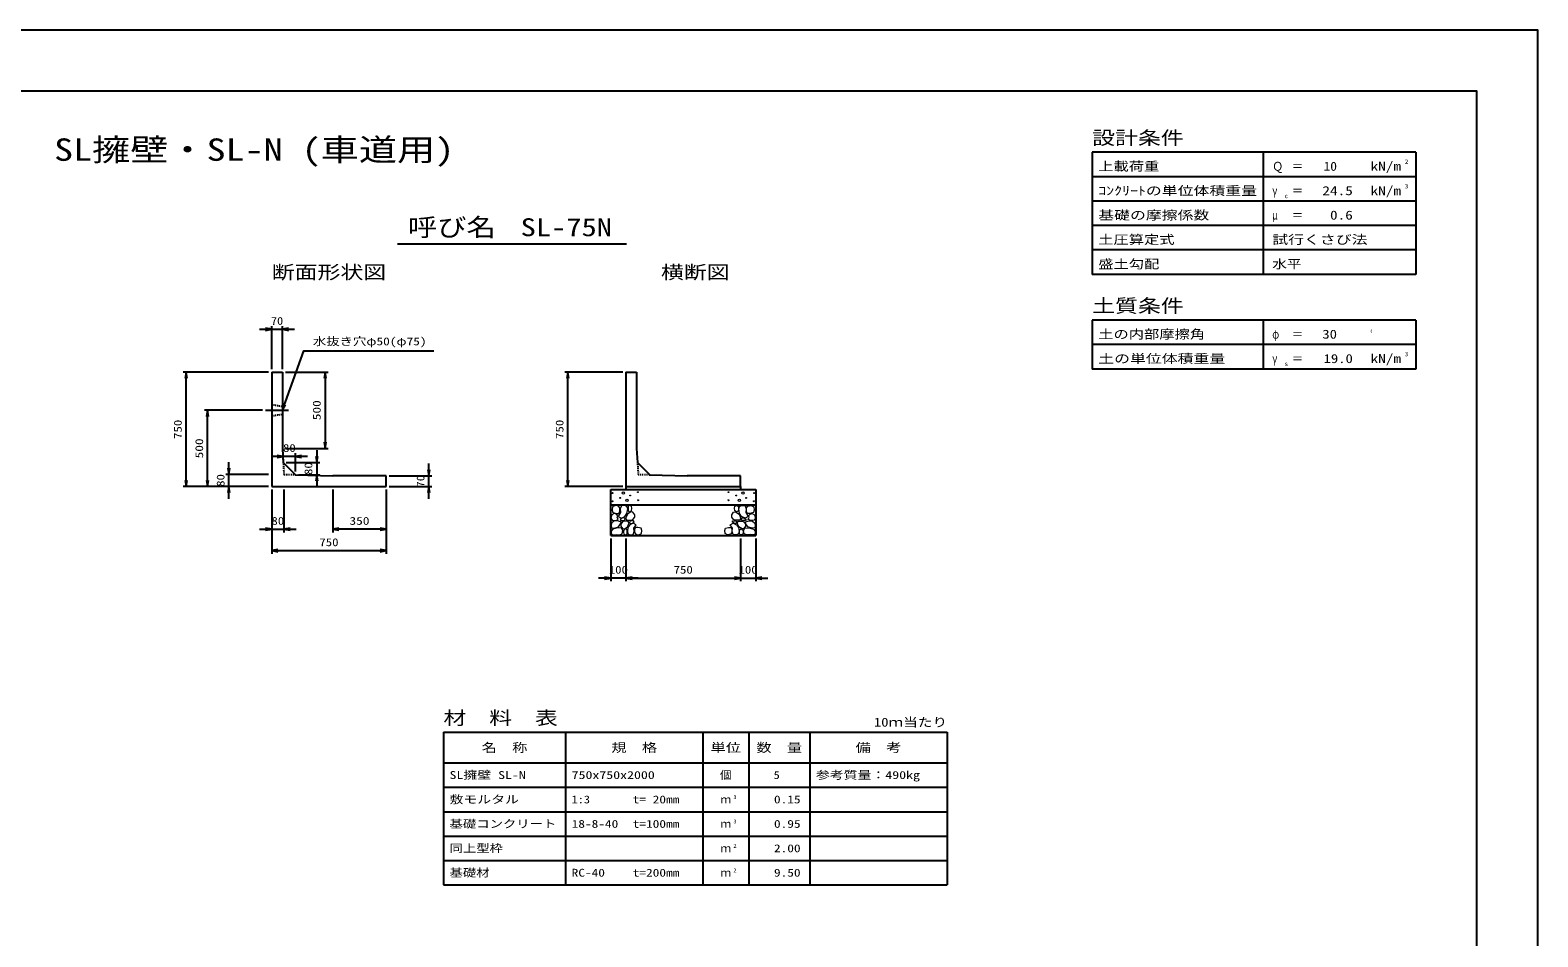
# Model space of a CAD drawing. Units: millimetres at full size. Extents: x 0 to 16820, y 0 to 11880.
# Drawn here: x 6942 to 16820, y 5940 to 11880 of the extents above; entities that cross this region are included whole.
import ezdxf
from ezdxf.enums import TextEntityAlignment as Align

# ---------------------------------------------------------------- set-up
doc = ezdxf.new("R2010")
doc.units = ezdxf.units.MM
doc.linetypes.add('CHAIN', pattern=[18.5, 12, -1.5, 3.5, -1.5])
doc.linetypes.add('DASHED_SPACED', pattern=[12, 6, -6])
for name, color, linetype, lineweight in [('D-BMK', 2, 'CHAIN', 25), ('D-DCR-HCHn', 4, 'Continuous', 9), ('D-MTR-FRAM', 7, 'Continuous', 25), ('D-MTR-LINE', 7, 'Continuous', 25), ('D-STR-DIM', 7, 'Continuous', 25), ('D-STR-STRn', 1, 'Continuous', 25), ('D-STR-TXT', 7, 'Continuous', 25), ('D-TTL', 2, 'Continuous', 25), ('D-TTL-FRAM', 2, 'Continuous', 25), ('D-TTL-LINE', 7, 'Continuous', 25), ('D-TTL-TXT', 7, 'Continuous', 25)]:
    doc.layers.add(name, color=color, linetype=linetype, lineweight=lineweight)
doc.layers.add('D-MTR', color=7, linetype='Continuous')
doc.layers.add('D-MTR-TXT', color=7, linetype='Continuous')
doc.styles.add('ＭＳ ゴシック', font='')
doc.styles.get('ＭＳ ゴシック').set_extended_font_data('MS Gothic')

# ---------------------------------------------------------------- blocks, each defined once
blk = doc.blocks.new('open_arrow')
at = {"color": 0, "linetype": 'Continuous', "lineweight": -2}
blk.add_lwpolyline([(7.5, 1.25), (0, 0), (7.5, -1.25)], dxfattribs=at)

msp = doc.modelspace()

# ---------------------------------------------------------------- linework, layer by layer
at = {"layer": 'D-BMK'}
msp.add_line((8485, 9390), (8635, 9390), dxfattribs=at)
at = {"layer": 'D-DCR-HCHn'}
for points in [[(10753.187, 8703.808), (10746.253, 8683.005), (10755.499, 8669.136), (10778.613, 8666.824), (10794.395, 8673.599), (10787.859, 8689.939), (10792.482, 8699.185), (10783.236, 8708.431), (10769.368, 8713.053)], [(10797.105, 8761.594), (10776.302, 8766.217), (10757.81, 8756.971), (10755.499, 8736.168), (10760.122, 8719.988), (10783.236, 8713.053), (10799.417, 8713.053), (10806.351, 8724.611), (10806.351, 8750.037)], [(10815.597, 8763.906), (10808.662, 8743.102), (10810.974, 8719.988), (10794.794, 8694.562), (10815.597, 8683.005), (10838.711, 8694.562), (10852.58, 8713.053), (10857.203, 8743.102), (10852.58, 8759.283), (10838.711, 8766.217)], [(10854.892, 8708.431), (10843.334, 8680.693), (10852.58, 8669.136), (10880.318, 8669.136), (10891.875, 8673.759), (10903.432, 8689.939), (10903.432, 8703.808), (10891.875, 8722.299), (10878.006, 8724.611)], [(10859.514, 8759.283), (10859.514, 8731.545), (10871.072, 8724.611), (10882.629, 8731.545), (10884.941, 8747.725), (10882.629, 8761.594), (10866.449, 8766.217)], [(11586.922, 8708.431), (11598.479, 8680.693), (11589.234, 8669.136), (11561.496, 8669.136), (11549.939, 8673.759), (11538.381, 8689.939), (11538.381, 8703.808), (11549.939, 8722.299), (11563.808, 8724.611)], [(11582.299, 8759.283), (11582.299, 8731.545), (11570.742, 8724.611), (11559.185, 8731.545), (11556.873, 8747.725), (11559.185, 8761.594), (11575.365, 8766.217)], [(11626.217, 8763.906), (11633.151, 8743.102), (11630.84, 8719.988), (11647.02, 8694.562), (11626.217, 8683.005), (11603.102, 8694.562), (11589.234, 8713.053), (11584.611, 8743.102), (11589.234, 8759.283), (11603.102, 8766.217)], [(11644.709, 8761.594), (11665.512, 8766.217), (11684.003, 8756.971), (11686.315, 8736.168), (11681.692, 8719.988), (11658.577, 8713.053), (11642.397, 8713.053), (11635.463, 8724.611), (11635.463, 8750.037)], [(11688.626, 8703.808), (11695.561, 8683.005), (11686.315, 8669.136), (11663.2, 8666.824), (11647.419, 8673.599), (11653.954, 8689.939), (11649.331, 8699.185), (11658.577, 8708.431), (11672.446, 8713.053)], [(10797.062, 8627.009), (10814.184, 8652.692), (10812.044, 8659.112), (10788.501, 8665.533), (10767.099, 8663.393), (10752.117, 8650.551), (10749.977, 8635.57), (10752.117, 8620.588), (10769.239, 8616.308)], [(10805.623, 8573.503), (10820.604, 8579.924), (10824.885, 8601.326), (10816.324, 8616.308), (10801.342, 8620.588), (10782.08, 8618.448), (10760.678, 8609.887), (10749.977, 8597.045), (10749.977, 8582.064), (10756.397, 8573.503), (10782.08, 8575.643)], [(10820.22, 8683.005), (10808.662, 8673.759), (10813.285, 8666.824), (10829.466, 8666.824), (10836.4, 8669.136), (10841.023, 8678.382), (10834.088, 8685.316)], [(10856.989, 8627.009), (10867.69, 8652.692), (10859.129, 8663.393), (10833.446, 8663.393), (10822.745, 8659.112), (10812.044, 8644.131), (10812.044, 8631.289), (10822.745, 8614.167), (10835.586, 8612.027)], [(10852.708, 8579.924), (10852.708, 8605.606), (10842.007, 8612.027), (10831.306, 8605.606), (10829.165, 8590.625), (10831.306, 8577.783), (10846.287, 8573.503)], [(10893.373, 8575.643), (10899.793, 8594.905), (10897.653, 8616.308), (10912.635, 8639.85), (10893.373, 8650.551), (10871.97, 8639.85), (10859.129, 8622.728), (10854.848, 8594.905), (10859.129, 8579.924), (10871.97, 8573.503)], [(10889.092, 8650.551), (10899.793, 8659.112), (10895.513, 8665.533), (10880.531, 8665.533), (10874.11, 8663.393), (10869.83, 8654.832), (10876.251, 8648.411)], [(10910.494, 8577.783), (10929.757, 8573.503), (10946.879, 8582.064), (10949.019, 8601.326), (10944.738, 8616.308), (10923.336, 8622.728), (10908.354, 8622.728), (10901.934, 8612.027), (10901.934, 8588.484)], [(11531.319, 8577.783), (11512.057, 8573.503), (11494.935, 8582.064), (11492.795, 8601.326), (11497.075, 8616.308), (11518.478, 8622.728), (11533.459, 8622.728), (11539.88, 8612.027), (11539.88, 8588.484)], [(11548.441, 8575.643), (11542.02, 8594.905), (11544.161, 8616.308), (11529.179, 8639.85), (11548.441, 8650.551), (11569.843, 8639.85), (11582.685, 8622.728), (11586.965, 8594.905), (11582.685, 8579.924), (11569.843, 8573.503)], [(11552.722, 8650.551), (11542.02, 8659.112), (11546.301, 8665.533), (11561.283, 8665.533), (11567.703, 8663.393), (11571.984, 8654.832), (11565.563, 8648.411)], [(11584.825, 8627.009), (11574.124, 8652.692), (11582.685, 8663.393), (11608.368, 8663.393), (11619.069, 8659.112), (11629.77, 8644.131), (11629.77, 8631.289), (11619.069, 8614.167), (11606.228, 8612.027)], [(11589.106, 8579.924), (11589.106, 8605.606), (11599.807, 8612.027), (11610.508, 8605.606), (11612.648, 8590.625), (11610.508, 8577.783), (11595.526, 8573.503)], [(11621.594, 8683.005), (11633.151, 8673.759), (11628.528, 8666.824), (11612.348, 8666.824), (11605.414, 8669.136), (11600.791, 8678.382), (11607.725, 8685.316)], [(11636.191, 8573.503), (11621.209, 8579.924), (11616.929, 8601.326), (11625.49, 8616.308), (11640.471, 8620.588), (11659.733, 8618.448), (11681.136, 8609.887), (11691.837, 8597.045), (11691.837, 8582.064), (11685.416, 8573.503), (11659.733, 8575.643)], [(11644.752, 8627.009), (11627.63, 8652.692), (11629.77, 8659.112), (11653.313, 8665.533), (11674.715, 8663.393), (11689.697, 8650.551), (11691.837, 8635.57), (11689.697, 8620.588), (11672.575, 8616.308)]]:
    msp.add_lwpolyline(points, close=True, dxfattribs=at)
for centre, radius in [((10756.634, 8847.43), 3), ((10757.775, 8793.919), 3), ((10808.198, 8815.761), 3), ((10829.243, 8847.43), 7.5), ((10852.571, 8799.97), 7.5), ((10873.615, 8831.639), 3), ((10924.038, 8853.481), 3), ((10925.179, 8799.97), 3), ((11516.634, 8799.97), 3), ((11517.775, 8853.481), 3), ((11568.198, 8831.639), 3), ((11589.243, 8799.97), 7.5), ((11612.571, 8847.43), 7.5), ((11633.615, 8815.761), 3), ((11684.038, 8793.919), 3), ((11685.179, 8847.43), 3)]:
    msp.add_circle(centre, radius, dxfattribs=at)
at = {"layer": 'D-MTR-FRAM'}
for p, q in [((9650, 7280), (12950, 7280)), ((9650, 7280), (9650, 6280)), ((12950, 7280), (12950, 6280)), ((9650, 6280), (12950, 6280))]:
    msp.add_line(p, q, dxfattribs=at)
at = {"layer": 'D-MTR-LINE'}
for p, q in [((10450, 7280), (10450, 6280)), ((11350, 7280), (11350, 6280)), ((11650, 7280), (11650, 6280)), ((12050, 7280), (12050, 6280)), ((9650, 7080), (12950, 7080)), ((9650, 6920), (12950, 6920)), ((9650, 6760), (12950, 6760)), ((9650, 6600), (12950, 6600)), ((9650, 6440), (12950, 6440))]:
    msp.add_line(p, q, dxfattribs=at)
at = {"layer": 'D-STR-DIM'}
for p, q in [((8445, 9920), (8675, 9920)), ((8525, 9660), (8525, 9940)), ((8595, 9660), (8595, 9940)), ((8505, 9640), (7945, 9640)), ((7965, 8890), (7965, 9640)), ((8615, 9640), (8895, 9640)), ((8875, 9640), (8875, 9140)), ((10825.907, 9640), (10445.907, 9640)), ((10465.907, 8890), (10465.907, 9640)), ((8465, 9390), (8085, 9390)), ((8105, 8890), (8105, 9390)), ((8760.433, 9087.643), (8520.433, 9087.643)), ((8600.433, 9067.643), (8600.433, 9107.643)), ((8615, 9140), (8895, 9140)), ((8680.433, 8987.643), (8680.433, 9107.643)), ((8820.433, 9127.643), (8820.433, 8887.643)), ((8245, 8810), (8245, 9050)), ((8620.433, 9047.643), (8840.433, 9047.643)), ((9555, 8810), (9555, 9040)), ((8505, 8890), (7945, 8890)), ((8505, 8890), (8085, 8890)), ((8505, 8970), (8225, 8970)), ((8505, 8890), (8225, 8890)), ((8700.433, 8967.643), (8840.433, 8967.643)), ((9295, 8960), (9575, 8960)), ((9295, 8890), (9575, 8890)), ((10825.907, 8890), (10445.907, 8890)), ((8525, 8870), (8525, 8590)), ((8525, 8870), (8525, 8450)), ((8605, 8870), (8605, 8590)), ((8925, 8870), (8925, 8590)), ((9275, 8870), (9275, 8450)), ((9275, 8870), (9275, 8590)), ((8445, 8610), (8685, 8610)), ((9275, 8610), (8925, 8610)), ((10745.907, 8550), (10745.907, 8270)), ((10845.907, 8550), (10845.907, 8270)), ((10845.907, 8550), (10845.907, 8270)), ((11595.907, 8550), (11595.907, 8270)), ((11595.907, 8550), (11595.907, 8270)), ((11695.907, 8550), (11695.907, 8270)), ((8525, 8470), (9275, 8470)), ((10925.907, 8290), (10665.907, 8290)), ((10845.907, 8290), (11595.907, 8290)), ((11515.907, 8290), (11775.907, 8290))]:
    msp.add_line(p, q, dxfattribs=at)
at = {"layer": 'D-STR-STRn'}
for p, q in [((8525, 9640), (8595, 9640)), ((8525, 9640), (8525, 8890)), ((8595, 9640), (8595, 9140)), ((10845.907, 9640), (10915.907, 9640)), ((10845.907, 9640), (10845.907, 8890)), ((10915.907, 9640), (10915.907, 9140)), ((8595, 9140), (8600.433, 9047.643)), ((10915.907, 9140), (10921.34, 9047.643)), ((8680.433, 8967.643), (8600.433, 9047.643)), ((11001.34, 8967.643), (10921.34, 9047.643)), ((8525, 8890), (9275, 8890)), ((8680.433, 8967.643), (8925, 8960)), ((9275, 8960), (8925, 8960)), ((9275, 8890), (9275, 8960)), ((10845.907, 8890), (11595.907, 8890)), ((10845.907, 8890), (10845.907, 8870)), ((11001.34, 8967.643), (11245.907, 8960)), ((11595.907, 8960), (11245.907, 8960)), ((11595.907, 8890), (11595.907, 8960)), ((11595.907, 8890), (11595.907, 8870)), ((10745.907, 8570), (10745.907, 8870)), ((10745.907, 8870), (11695.907, 8870)), ((11695.907, 8870), (11695.907, 8570)), ((10745.907, 8770), (11695.907, 8770)), ((10745.907, 8570), (11695.907, 8570))]:
    msp.add_line(p, q, dxfattribs=at)
at = {"layer": 'D-STR-STRn', "linetype": 'DASHED_SPACED'}
for p, q in [((8525, 9427.5), (8595, 9415)), ((8525, 9352.5), (8595, 9365))]:
    msp.add_line(p, q, dxfattribs=at)
at = {"layer": 'D-STR-STRn', "color": 2, "linetype": 'DASHED_SPACED'}
for p, q in [((8600.433, 9047.643), (8605, 8970)), ((10921.34, 9047.643), (10925.907, 8970)), ((8605, 8970), (8680.433, 8967.643)), ((10925.907, 8970), (11001.34, 8967.643))]:
    msp.add_line(p, q, dxfattribs=at)
at = {"layer": 'D-STR-TXT'}
msp.add_lwpolyline([(8595, 9390), (8735, 9780), (8775, 9780), (9588.096, 9780)], dxfattribs=at)
at = {"layer": 'D-TTL'}
for points in [[(0, 0), (16820, 0), (16820, 11880), (0, 11880)], [(400, 400), (16420, 400), (16420, 11480), (400, 11480)]]:
    msp.add_lwpolyline(points, close=True, dxfattribs=at)
at = {"layer": 'D-TTL-FRAM'}
for p, q in [((16020, 11080), (13900, 11080)), ((13900, 11080), (13900, 10280)), ((16020, 11080), (16020, 10280)), ((16020, 10280), (13900, 10280)), ((16020, 9980), (13900, 9980)), ((13900, 9980), (13900, 9660)), ((16020, 9980), (16020, 9660)), ((16020, 9660), (13900, 9660))]:
    msp.add_line(p, q, dxfattribs=at)
at = {"layer": 'D-TTL-LINE'}
for p, q in [((15020, 11080), (15020, 10280)), ((16020, 10920), (13900, 10920)), ((16020, 10760), (13900, 10760)), ((16020, 10600), (13900, 10600)), ((16020, 10440), (13900, 10440)), ((15020, 9980), (15020, 9660)), ((16020, 9820), (13900, 9820))]:
    msp.add_line(p, q, dxfattribs=at)
at = {"layer": 'D-TTL-TXT'}
msp.add_line((9350, 10480), (10850, 10480), dxfattribs=at)

# ---------------------------------------------------------------- block references
at = {"layer": 'D-STR-DIM', "xscale": 5.33, "yscale": 5.33}
for p, rotation in [((8525, 9920), 180), ((7965, 9640), 270), ((8875, 9640), 270), ((10465.907, 9640), 270), ((8105, 9390), 270), ((8600.433, 9087.643), 180), ((8820.433, 9047.643), 90), ((8875, 9140), 90), ((8245, 8970), 90), ((9555, 8960), 90), ((7965, 8890), 90), ((8105, 8890), 90), ((8245, 8890), 270), ((8820.433, 8967.643), 270), ((9555, 8890), 270), ((10465.907, 8890), 90), ((8525, 8610), 180), ((9275, 8610), 180), ((9275, 8470), 180), ((10745.907, 8290), 180), ((11595.907, 8290), 180), ((11595.907, 8290), 180)]:
    msp.add_blockref('open_arrow', p, dxfattribs=dict(at, rotation=rotation))
for p in [(8595, 9920), (8680.433, 9087.643), (8605, 8610), (8925, 8610), (8525, 8470), (10845.907, 8290), (10845.907, 8290), (11695.907, 8290)]:
    msp.add_blockref('open_arrow', p, dxfattribs=at)
at = {"layer": 'D-STR-TXT', "xscale": 5.33, "yscale": 5.33, "rotation": 70.3}
msp.add_blockref('open_arrow', (8595, 9390), dxfattribs=at)

# ---------------------------------------------------------------- texts
at = {"layer": 'D-MTR', "style": 'ＭＳ ゴシック', "width": 1.25}
msp.add_text('材\u3000料\u3000表', height=87.98, dxfattribs=at).set_placement((9650, 7304), align=Align.BOTTOM_LEFT)
at = {"layer": 'D-MTR', "style": 'ＭＳ ゴシック', "width": 1.2}
msp.add_text('10ｍ当たり', height=58.65, dxfattribs=at).set_placement((12950, 7299.333), align=Align.BOTTOM_RIGHT)
at = {"layer": 'D-MTR-TXT', "style": 'ＭＳ ゴシック'}
for s, height, width, p in [('名\u3000称', 58.65, 1.25, (10050, 7180)), ('規\u3000格', 58.65, 1.25, (10900, 7180)), ('単位', 58.65, 1.25, (11500, 7180)), ('数\u3000量', 58.65, 1.25, (11850, 7180)), ('備\u3000考', 58.65, 1.25, (12500, 7180)), ('個', 51.32, 1.1, (11500, 7000))]:
    msp.add_text(s, height=height, dxfattribs=dict(at, width=width)).set_placement(p, align=Align.MIDDLE_CENTER)
for s, width, p in [('SL擁壁 SL-N', 1.3, (9690, 7000)), ('750x750x2000', 1.3, (10490, 7000)), ('参考質量：490kg', 1.3, (12090, 7000)), ('敷モルタル', 1.3, (9690, 6840)), ('1:3', 1.15, (10490, 6840)), ('t= 20mm', 1.25, (10890, 6840)), ('基礎コンクリート', 1.25, (9690, 6680)), ('18-8-40', 1.25, (10490, 6680)), ('t=100mm', 1.25, (10890, 6680)), ('同上型枠', 1.25, (9690, 6520)), ('基礎材', 1.25, (9690, 6360)), ('RC-40', 1.25, (10490, 6360)), ('t=200mm', 1.25, (10890, 6360))]:
    msp.add_text(s, height=51.32, dxfattribs=dict(at, width=width)).set_placement(p, align=Align.MIDDLE_LEFT)
for s, width, p in [('5', 1.15, (11853.553, 7000)), ('0.15', 1.25, (11990, 6840)), ('0.95', 1.25, (11990, 6680)), ('2.00', 1.25, (11990, 6520)), ('9.50', 1.25, (11990, 6360))]:
    msp.add_text(s, height=51.32, dxfattribs=dict(at, width=width)).set_placement(p, align=Align.MIDDLE_RIGHT)
for p in [(11500, 6840), (11500, 6680), (11500, 6520), (11500, 6360)]:
    msp.add_text('ｍ', height=51.32, dxfattribs=at).set_placement(p, align=Align.MIDDLE_CENTER)
at = {"layer": 'D-MTR-TXT', "style": 'ＭＳ ゴシック', "width": 1.15}
for s, p in [('3', (11550, 6835.333)), ('3', (11550, 6675.333)), ('2', (11550, 6515.333)), ('2', (11550, 6355.333))]:
    msp.add_text(s, height=25.66, dxfattribs=at).set_placement(p, align=Align.BOTTOM_LEFT)
at = {"layer": 'D-STR-DIM', "style": 'ＭＳ ゴシック'}
for s, width, p in [('70', 1.15, (8560, 9975)), ('80', 1.2, (8640.433, 9142.643)), ('80', 1.2, (8565, 8665)), ('350', 1.25, (9100, 8665)), ('750', 1.2, (8900, 8525)), ('100', 1.2, (10795.907, 8345)), ('750', 1.2, (11220.907, 8345)), ('100', 1.2, (11645.907, 8345))]:
    msp.add_text(s, height=51.32, dxfattribs=dict(at, width=width)).set_placement(p, align=Align.MIDDLE_CENTER)
for s, width, p in [('500', 1.25, (8820, 9390)), ('750', 1.2, (7910, 9265)), ('750', 1.2, (10410.907, 9265)), ('500', 1.25, (8050, 9140)), ('80', 1.2, (8765.433, 9007.643)), ('80', 1.2, (8190, 8930)), ('70', 1.15, (9500, 8925))]:
    msp.add_text(s, height=51.32, rotation=90, dxfattribs=dict(at, width=width)).set_placement(p, align=Align.MIDDLE_CENTER)
at = {"layer": 'D-STR-TXT', "style": 'ＭＳ ゴシック', "width": 1.25}
msp.add_text('水抜き穴φ50(φ75)', height=51.32, dxfattribs=at).set_placement((8795, 9800), align=Align.BOTTOM_LEFT)
at = {"layer": 'D-TTL-TXT', "style": 'ＭＳ ゴシック'}
for s, height, width, p in [('SL擁壁・SL-N (車道用)', 146.6, 1.25, (8410, 10980)), ('呼び名', 117.3, 1.2, (9705, 10495)), ('SL-75N', 117.3, 1.25, (10455, 10495)), ('断面形状図', 87.98, 1.25, (8900, 10224)), ('横断図', 87.98, 1.25, (11300, 10224))]:
    msp.add_text(s, height=height, dxfattribs=dict(at, width=width)).set_placement(p, align=Align.BOTTOM_CENTER)
for s, height, width, p in [('設計条件', 87.98, 1.25, (13900, 11104)), ('上載荷重', 58.65, 1.25, (13940, 10941.333)), ('Ｑ', 58.65, 0.9, (15080, 10941.333)), ('＝', 58.65, 0.95, (15208, 10941.333)), ('kN/m', 58.65, 1.25, (15724, 10941.333)), ('2', 29.33, 1.15, (15948, 10994.667)), ('ｺﾝｸﾘｰﾄの単位体積重量', 58.65, 1.3, (13940, 10781.333)), ('3', 29.33, 1.15, (15948, 10834.667)), ('γ', 58.65, 0.75, (15080, 10781.333)), ('c', 29.33, 1.2, (15160, 10770.667)), ('＝', 58.65, 0.95, (15208, 10781.333)), ('kN/m', 58.65, 1.25, (15724, 10781.333)), ('基礎の摩擦係数', 58.65, 1.3, (13940, 10621.333)), ('μ', 58.65, 0.7, (15080, 10621.333)), ('＝', 58.65, 0.95, (15208, 10621.333)), ('土圧算定式', 58.65, 1.25, (13940, 10461.333)), ('試行くさび法', 58.65, 1.3, (15080, 10461.333)), ('盛土勾配', 58.65, 1.25, (13940, 10301.333)), ('水平', 58.65, 1.2, (15080, 10301.333)), ('土質条件', 87.98, 1.25, (13900, 10004)), ('土の内部摩擦角', 58.65, 1.25, (13940, 9841.333)), ('φ', 58.65, 0.75, (15080, 9841.333)), ('＝', 58.65, 0.95, (15208, 9841.333)), ('°', 58.65, 0.3, (15724, 9841.333)), ('土の単位体積重量', 58.65, 1.3, (13940, 9681.333)), ('γ', 58.65, 0.75, (15080, 9681.333)), ('s', 29.33, 1.15, (15160, 9670.667)), ('＝', 58.65, 0.95, (15208, 9681.333)), ('kN/m', 58.65, 1.25, (15724, 9681.333)), ('3', 29.33, 1.15, (15948, 9734.667))]:
    msp.add_text(s, height=height, dxfattribs=dict(at, width=width)).set_placement(p, align=Align.BOTTOM_LEFT)
for s, width, p in [('10', 1.1, (15504, 10941.333)), ('24.5', 1.25, (15608, 10781.333)), ('0.6', 1.25, (15608, 10621.333)), ('30', 1.2, (15504, 9841.333)), ('19.0', 1.2, (15608, 9681.333))]:
    msp.add_text(s, height=58.65, dxfattribs=dict(at, width=width)).set_placement(p, align=Align.BOTTOM_RIGHT)

doc.saveas('drawing.dxf')
